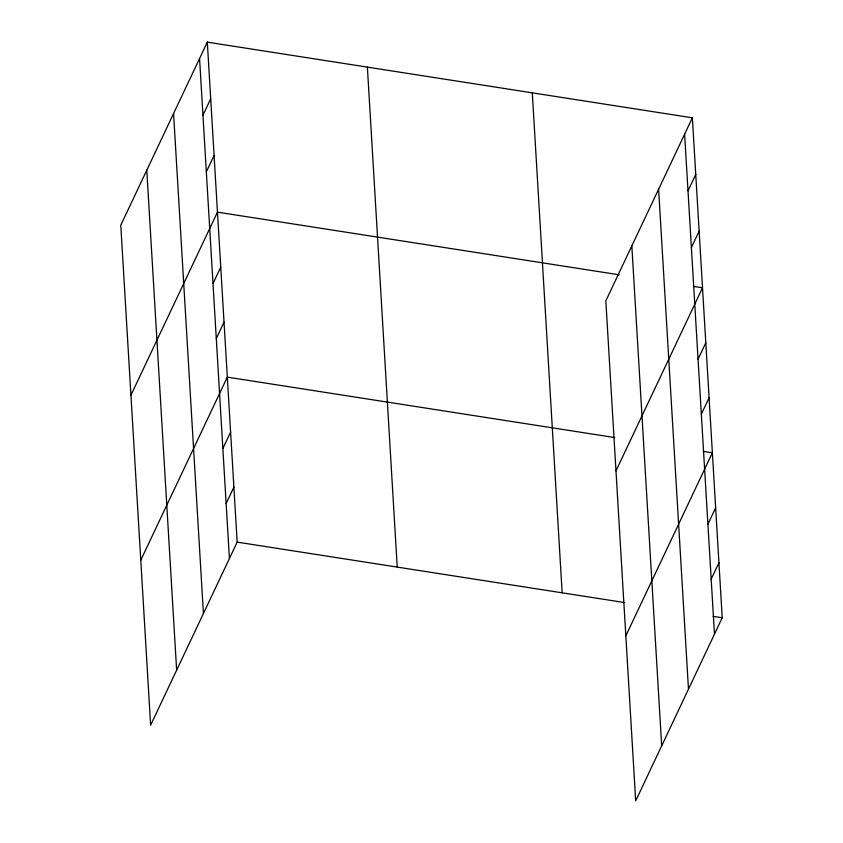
<?xml version="1.0" encoding="UTF-8"?>
<svg xmlns="http://www.w3.org/2000/svg" width="843" height="843" viewBox="0 0 843 843"><rect width="100%" height="100%" fill="white"/><g stroke="black" fill="none" stroke-linecap="round" stroke-linejoin="round"><path stroke-width="1.26" d="M207.315 42.15L120.781 225.218L150.634 725.191L237.168 542.123L207.315 42.15L692.366 117.809L722.219 617.782L635.685 800.85L605.832 300.877L692.366 117.809M202.952 115.196L210.697 98.81M206.335 171.867L214.08 155.481M130.928 395.209L217.462 212.141L619.226 274.807M213.005 283.522L220.75 267.136M216.293 338.517L224.038 322.131M140.781 560.195L227.315 377.127L614.768 437.57M222.858 448.518L230.603 432.132M226.145 503.513L233.89 487.128M688.004 190.866L695.749 174.48M691.386 247.526L699.132 231.14M615.98 470.868L702.514 287.8L693.41 286.388M698.057 359.181L705.802 342.806M701.334 414.187L709.079 397.801M625.833 635.854L712.367 452.796L703.262 451.374M707.909 524.177L715.654 507.792M711.186 579.173L718.931 562.787M237.168 542.123L624.621 602.566M713.115 616.37L722.219 617.782M684.621 134.195L714.474 634.168M658.615 189.201L688.478 689.174M631.828 245.871L661.692 745.844M532.291 92.846L562.155 592.819M367.379 67.124L397.232 567.097M199.57 58.536L229.422 558.509M173.563 113.542L203.426 613.514M146.777 170.212L176.64 670.185"/></g></svg>
